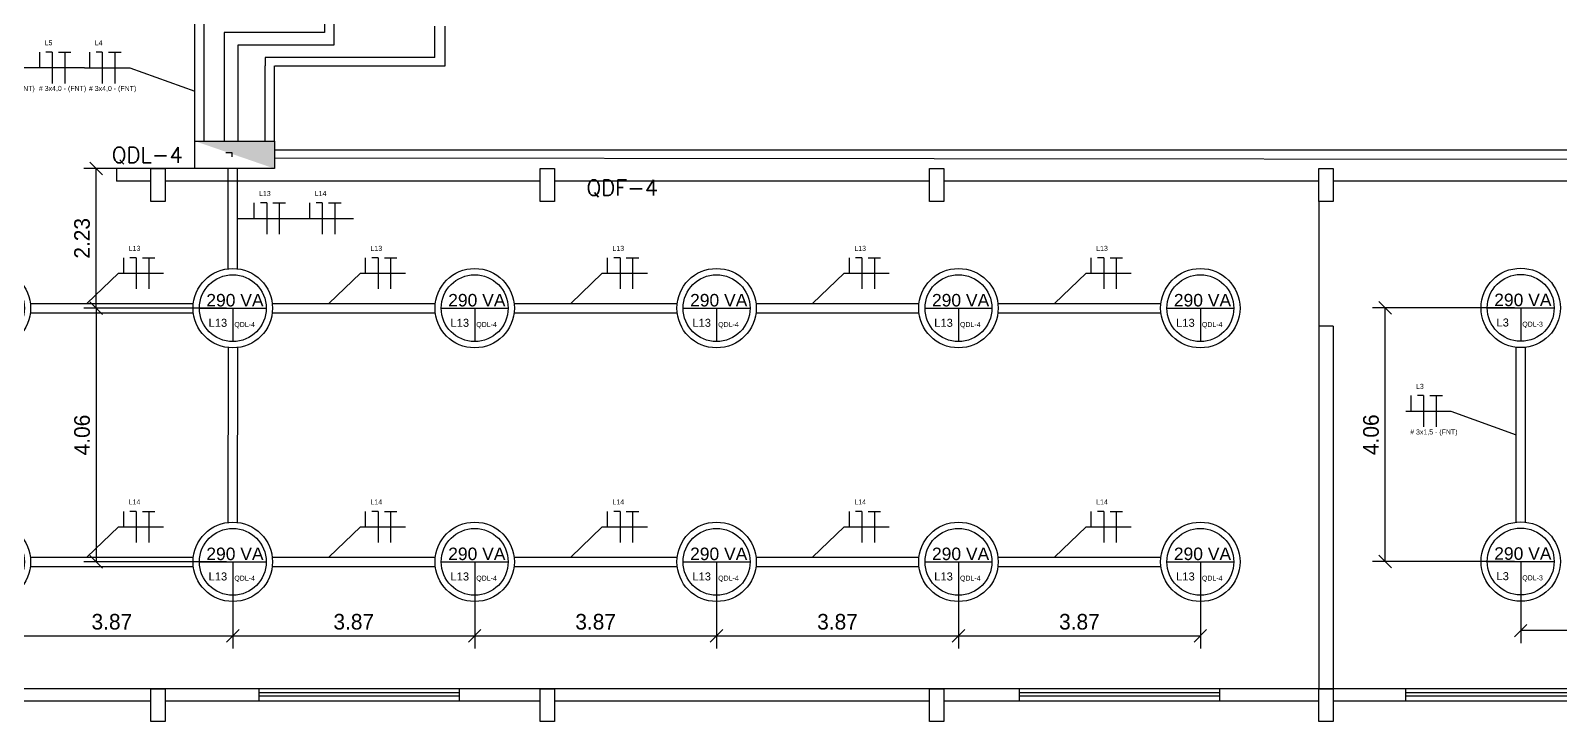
# Model space of a CAD drawing. Extents: x 196 to 343, y -52 to 135.
# Drawn here: x 290.96 to 315.43, y 13.47 to 24.53 of the extents above; entities that cross this region are included whole.
import ezdxf

# ---------------------------------------------------------------- set-up
doc = ezdxf.new("R2010")
doc.units = 0
doc.header["$MEASUREMENT"] = 0
doc.layers.get('0').update_dxf_attribs({"linetype": 'CONTINUOUS'})
doc.layers.get('DEFPOINTS').update_dxf_attribs({"linetype": 'CONTINUOUS'})
for name, color, linetype in [('_ARQ', 5, 'CONTINUOUS'), ('_ARQ-TEXTO', 4, 'CONTINUOUS'), ('_ELT-Eletrocalhas', 9, 'CONTINUOUS'), ('_ELT-Eletroduto', 7, 'CONTINUOUS'), ('_ELT-LUMINÁRIA', 2, 'CONTINUOUS'), ('_ELT-PONTO', 2, 'CONTINUOUS'), ('ELET_FIAÇÃO', 1, 'CONTINUOUS')]:
    doc.layers.add(name, color=color, linetype=linetype)
doc.styles.add('ARIAL', font='arial.ttf')
doc.styles.add('ROMANS', font='romans')
doc.dimstyles.new('LUMINOTECNICO', dxfattribs={"dimscale": 0, "dimtxt": 0.25, "dimasz": 0.2, "dimexe": 0.2, "dimexo": 0.1, "dimgap": 0.1, "dimtad": 1, "dimdsep": 46, "dimtxsty": 'Standard', "dimblk1": 'OBLIQUE', "dimblk2": 'OBLIQUE', "dimsah": 1, "dimcen": 0.2, "dimadec": 1, "dimazin": 0, "dimtfac": 1, "dimtmove": 0, "dimatfit": 3, "dimldrblk": 'OBLIQUE', "dimfxl": 1, "dimtolj": 1, "dimtzin": 0, "dimarcsym": 0})

# ---------------------------------------------------------------- blocks, each defined once
blk = doc.blocks.new('Lum_VSódio')
at = {"layer": '_ELT-LUMINÁRIA', "linetype": 'Continuous'}
for points in [[(-0.535, 0), (0, 0), (0.535, 0)], [(0, 0), (0, -0.535)]]:
    blk.add_lwpolyline(points, dxfattribs=at)
for radius in [0.635, 0.535]:
    blk.add_circle((0, 0), radius, dxfattribs=at)
at = {"layer": '_ELT-LUMINÁRIA', "linetype": 'Continuous', "style": 'ARIAL'}
for tag, p, height in [('P', (-0.424, 0.028), 0.2), ('C', (-0.388, -0.298), 0.128), ('A', (0.025, -0.301), 0.08)]:
    blk.add_attdef(tag, p, '', height=height, dxfattribs=at)
blk = doc.blocks.new('FIACAO_BANHEIRO')
at = {"layer": 'ELET_FIAÇÃO', "linetype": 'Continuous'}
for p, q in [((-1.679, 0.375), (-1.679, 0.625)), ((-1.479, 0.625), (-1.579, 0.625)), ((-1.479, 0.625), (-1.479, 0.125)), ((-1.379, 0.625), (-1.179, 0.625)), ((-1.279, 0.625), (-1.279, 0.125))]:
    blk.add_line(p, q, dxfattribs=at)
at = {"layer": 'ELET_FIAÇÃO', "color": 7, "linetype": 'Continuous'}
for points in [[(-1.763, 0.375), (-1.041, 0.375)], [(-1.041, 0.375), (0, 0)]]:
    blk.add_lwpolyline(points, dxfattribs=at)
at = {"layer": 'ELET_FIAÇÃO', "color": 7, "linetype": 'Continuous', "style": 'ARIAL'}
for tag, p in [('C', (-1.6, 0.734)), ('B', (-1.693, 0.004))]:
    blk.add_attdef(tag, p, '', height=0.08, dxfattribs=at)
blk = doc.blocks.new('_OBLIQUE')
at = {"color": 0, "linetype": 'ByBlock'}
blk.add_line((-0.5, -0.5), (0.5, 0.5), dxfattribs=at)
blk = doc.blocks.new('*D75')
at = {"layer": '_ELT-Eletroduto', "color": 0, "linetype": 'Continuous', "lineweight": -2, "transparency": 16777216}
for p, q in [((320.4, 16.686), (320.4, 14.723)), ((314.8, 15.929), (314.8, 14.723)), ((320.4, 14.923), (314.8, 14.923))]:
    blk.add_line(p, q, dxfattribs=at)
at = {"layer": 'DEFPOINTS', "color": 0, "linetype": 'Continuous', "transparency": 16777216}
for p in [(320.4, 16.786), (314.8, 16.029), (314.8, 14.923)]:
    blk.add_point(p, dxfattribs=at)
at = {"layer": '_ELT-Eletroduto', "color": 0, "linetype": 'Continuous', "lineweight": -2, "transparency": 16777216, "xscale": 0.2, "yscale": 0.2, "zscale": 0.2, "rotation": 180}
blk.add_blockref('_OBLIQUE', (314.8, 14.923), dxfattribs=at)
at = {"layer": '_ELT-Eletroduto', "color": 0, "linetype": 'Continuous', "lineweight": -2, "transparency": 16777216, "xscale": 0.2, "yscale": 0.2, "zscale": 0.2}
blk.add_blockref('_OBLIQUE', (320.4, 14.923), dxfattribs=at)
at = {"layer": '_ELT-Eletroduto', "color": 0, "linetype": 'Continuous', "transparency": 16777216, "insert": (317.6, 15.148), "char_height": 0.25, "attachment_point": 5}
blk.add_mtext('\\A1;5.6', dxfattribs=at)
blk = doc.blocks.new('*D76')
at = {"layer": '_ELT-Eletroduto', "color": 0, "linetype": 'Continuous', "lineweight": -2, "transparency": 16777216}
for p, q in [((314.7, 20.089), (312.43, 20.089)), ((312.63, 16.029), (312.63, 20.089)), ((314.7, 16.029), (312.43, 16.029))]:
    blk.add_line(p, q, dxfattribs=at)
at = {"layer": 'DEFPOINTS', "color": 0, "linetype": 'Continuous', "transparency": 16777216}
for p in [(312.63, 20.089), (314.8, 20.089), (314.8, 16.029)]:
    blk.add_point(p, dxfattribs=at)
at = {"layer": '_ELT-Eletroduto', "color": 0, "linetype": 'Continuous', "lineweight": -2, "transparency": 16777216, "xscale": 0.2, "yscale": 0.2, "zscale": 0.2}
for p, rotation in [((312.63, 20.089), 90), ((312.63, 16.029), 270)]:
    blk.add_blockref('_OBLIQUE', p, dxfattribs=dict(at, rotation=rotation))
at = {"layer": '_ELT-Eletroduto', "color": 0, "linetype": 'Continuous', "transparency": 16777216, "insert": (312.405, 18.059), "char_height": 0.25, "attachment_point": 5, "rotation": 90}
blk.add_mtext('\\A1;4.06', dxfattribs=at)
blk = doc.blocks.new('FIACAO_ELETRO')
at = {"layer": 'ELET_FIAÇÃO', "linetype": 'Continuous'}
for p, q in [((0.589, 0.483), (0.589, 0.733)), ((0.789, 0.733), (0.689, 0.733)), ((0.789, 0.733), (0.789, 0.233)), ((0.889, 0.733), (1.089, 0.733)), ((0.989, 0.733), (0.989, 0.233))]:
    blk.add_line(p, q, dxfattribs=at)
at = {"layer": 'ELET_FIAÇÃO', "color": 7, "linetype": 'Continuous'}
for points in [[(0.505, 0.483), (0, 0)], [(0.505, 0.483), (1.227, 0.483)]]:
    blk.add_lwpolyline(points, dxfattribs=at)
at = {"layer": 'ELET_FIAÇÃO', "color": 7, "linetype": 'Continuous', "style": 'ARIAL'}
for tag, p in [('C', (0.668, 0.843)), ('B', (0.575, 0.113))]:
    blk.add_attdef(tag, p, '', height=0.08, dxfattribs=at)
blk = doc.blocks.new('Fiação_FNT_antiga')
at = {"layer": 'ELET_FIAÇÃO', "linetype": 'Continuous'}
for p, q in [((-0.2, 0), (-0.2, 0.25)), ((0, 0.25), (-0.1, 0.25)), ((0, 0.25), (0, -0.25)), ((0.1, 0.25), (0.3, 0.25)), ((0.2, 0.25), (0.2, -0.25))]:
    blk.add_line(p, q, dxfattribs=at)
at = {"layer": 'ELET_FIAÇÃO', "color": 7, "linetype": 'Continuous', "style": 'ARIAL'}
for tag, p in [('C', (-0.121, 0.36)), ('B', (-0.214, -0.37))]:
    blk.add_attdef(tag, p, '', height=0.08, dxfattribs=at)
blk = doc.blocks.new('*D86')
at = {"layer": '_ELT-Eletrocalhas', "color": 0, "linetype": 'Continuous', "lineweight": -2, "transparency": 16777216}
for p, q in [((294.094, 22.319), (291.808, 22.319)), ((292.008, 20.084), (292.008, 22.319)), ((294.094, 20.084), (291.808, 20.084))]:
    blk.add_line(p, q, dxfattribs=at)
at = {"layer": 'DEFPOINTS', "color": 0, "linetype": 'Continuous', "transparency": 16777216}
for p in [(292.008, 22.319), (294.194, 22.319), (294.194, 20.084)]:
    blk.add_point(p, dxfattribs=at)
at = {"layer": '_ELT-Eletrocalhas', "color": 0, "linetype": 'Continuous', "lineweight": -2, "transparency": 16777216, "xscale": 0.2, "yscale": 0.2, "zscale": 0.2}
for p, rotation in [((292.008, 22.319), 90), ((292.008, 20.084), 270)]:
    blk.add_blockref('_OBLIQUE', p, dxfattribs=dict(at, rotation=rotation))
at = {"layer": '_ELT-Eletrocalhas', "color": 0, "linetype": 'Continuous', "transparency": 16777216, "insert": (291.783, 21.202), "char_height": 0.25, "attachment_point": 5, "rotation": 90}
blk.add_mtext('\\A1;2.23', dxfattribs=at)
blk = doc.blocks.new('*D87')
at = {"layer": '_ELT-Eletrocalhas', "color": 0, "linetype": 'Continuous', "lineweight": -2, "transparency": 16777216}
for p, q in [((294.094, 20.084), (291.808, 20.084)), ((292.008, 20.084), (292.008, 16.024)), ((294.094, 16.024), (291.808, 16.024))]:
    blk.add_line(p, q, dxfattribs=at)
at = {"layer": 'DEFPOINTS', "color": 0, "linetype": 'Continuous', "transparency": 16777216}
for p in [(294.194, 20.084), (292.008, 16.024), (294.194, 16.024)]:
    blk.add_point(p, dxfattribs=at)
at = {"layer": '_ELT-Eletrocalhas', "color": 0, "linetype": 'Continuous', "lineweight": -2, "transparency": 16777216, "xscale": 0.2, "yscale": 0.2, "zscale": 0.2}
for p, rotation in [((292.008, 20.084), 90), ((292.008, 16.024), 270)]:
    blk.add_blockref('_OBLIQUE', p, dxfattribs=dict(at, rotation=rotation))
at = {"layer": '_ELT-Eletrocalhas', "color": 0, "linetype": 'Continuous', "transparency": 16777216, "insert": (291.783, 18.054), "char_height": 0.25, "attachment_point": 5, "rotation": 90}
blk.add_mtext('\\A1;4.06', dxfattribs=at)
blk = doc.blocks.new('*D88')
at = {"layer": '_ELT-Eletrocalhas', "color": 0, "linetype": 'Continuous', "lineweight": -2, "transparency": 16777216}
for p, q in [((294.194, 15.924), (294.194, 14.639)), ((298.064, 15.924), (298.064, 14.639)), ((294.194, 14.839), (298.064, 14.839))]:
    blk.add_line(p, q, dxfattribs=at)
at = {"layer": 'DEFPOINTS', "color": 0, "linetype": 'Continuous', "transparency": 16777216}
for p in [(294.194, 16.024), (298.064, 16.024), (298.064, 14.839)]:
    blk.add_point(p, dxfattribs=at)
at = {"layer": '_ELT-Eletrocalhas', "color": 0, "linetype": 'Continuous', "lineweight": -2, "transparency": 16777216, "xscale": 0.2, "yscale": 0.2, "zscale": 0.2, "rotation": 180}
blk.add_blockref('_OBLIQUE', (294.194, 14.839), dxfattribs=at)
at = {"layer": '_ELT-Eletrocalhas', "color": 0, "linetype": 'Continuous', "lineweight": -2, "transparency": 16777216, "xscale": 0.2, "yscale": 0.2, "zscale": 0.2}
blk.add_blockref('_OBLIQUE', (298.064, 14.839), dxfattribs=at)
at = {"layer": '_ELT-Eletrocalhas', "color": 0, "linetype": 'Continuous', "transparency": 16777216, "insert": (296.129, 15.064), "char_height": 0.25, "attachment_point": 5}
blk.add_mtext('\\A1;3.87', dxfattribs=at)
blk = doc.blocks.new('*D89')
at = {"layer": '_ELT-Eletrocalhas', "color": 0, "linetype": 'Continuous', "lineweight": -2, "transparency": 16777216}
for p, q in [((298.064, 15.924), (298.064, 14.639)), ((301.934, 15.924), (301.934, 14.639)), ((298.064, 14.839), (301.934, 14.839))]:
    blk.add_line(p, q, dxfattribs=at)
at = {"layer": 'DEFPOINTS', "color": 0, "linetype": 'Continuous', "transparency": 16777216}
for p in [(298.064, 16.024), (301.934, 16.024), (301.934, 14.839)]:
    blk.add_point(p, dxfattribs=at)
at = {"layer": '_ELT-Eletrocalhas', "color": 0, "linetype": 'Continuous', "lineweight": -2, "transparency": 16777216, "xscale": 0.2, "yscale": 0.2, "zscale": 0.2, "rotation": 180}
blk.add_blockref('_OBLIQUE', (298.064, 14.839), dxfattribs=at)
at = {"layer": '_ELT-Eletrocalhas', "color": 0, "linetype": 'Continuous', "lineweight": -2, "transparency": 16777216, "xscale": 0.2, "yscale": 0.2, "zscale": 0.2}
blk.add_blockref('_OBLIQUE', (301.934, 14.839), dxfattribs=at)
at = {"layer": '_ELT-Eletrocalhas', "color": 0, "linetype": 'Continuous', "transparency": 16777216, "insert": (299.999, 15.064), "char_height": 0.25, "attachment_point": 5}
blk.add_mtext('\\A1;3.87', dxfattribs=at)
blk = doc.blocks.new('*D90')
at = {"layer": '_ELT-Eletrocalhas', "color": 0, "linetype": 'Continuous', "lineweight": -2, "transparency": 16777216}
for p, q in [((301.934, 15.924), (301.934, 14.639)), ((305.804, 15.924), (305.804, 14.639)), ((301.934, 14.839), (305.804, 14.839))]:
    blk.add_line(p, q, dxfattribs=at)
at = {"layer": 'DEFPOINTS', "color": 0, "linetype": 'Continuous', "transparency": 16777216}
for p in [(301.934, 16.024), (305.804, 16.024), (305.804, 14.839)]:
    blk.add_point(p, dxfattribs=at)
at = {"layer": '_ELT-Eletrocalhas', "color": 0, "linetype": 'Continuous', "lineweight": -2, "transparency": 16777216, "xscale": 0.2, "yscale": 0.2, "zscale": 0.2, "rotation": 180}
blk.add_blockref('_OBLIQUE', (301.934, 14.839), dxfattribs=at)
at = {"layer": '_ELT-Eletrocalhas', "color": 0, "linetype": 'Continuous', "lineweight": -2, "transparency": 16777216, "xscale": 0.2, "yscale": 0.2, "zscale": 0.2}
blk.add_blockref('_OBLIQUE', (305.804, 14.839), dxfattribs=at)
at = {"layer": '_ELT-Eletrocalhas', "color": 0, "linetype": 'Continuous', "transparency": 16777216, "insert": (303.869, 15.064), "char_height": 0.25, "attachment_point": 5}
blk.add_mtext('\\A1;3.87', dxfattribs=at)
blk = doc.blocks.new('*D91')
at = {"layer": '_ELT-Eletrocalhas', "color": 0, "linetype": 'Continuous', "lineweight": -2, "transparency": 16777216}
for p, q in [((305.804, 15.924), (305.804, 14.639)), ((309.674, 15.924), (309.674, 14.639)), ((305.804, 14.839), (309.674, 14.839))]:
    blk.add_line(p, q, dxfattribs=at)
at = {"layer": 'DEFPOINTS', "color": 0, "linetype": 'Continuous', "transparency": 16777216}
for p in [(305.804, 16.024), (309.674, 16.024), (309.674, 14.839)]:
    blk.add_point(p, dxfattribs=at)
at = {"layer": '_ELT-Eletrocalhas', "color": 0, "linetype": 'Continuous', "lineweight": -2, "transparency": 16777216, "xscale": 0.2, "yscale": 0.2, "zscale": 0.2, "rotation": 180}
blk.add_blockref('_OBLIQUE', (305.804, 14.839), dxfattribs=at)
at = {"layer": '_ELT-Eletrocalhas', "color": 0, "linetype": 'Continuous', "lineweight": -2, "transparency": 16777216, "xscale": 0.2, "yscale": 0.2, "zscale": 0.2}
blk.add_blockref('_OBLIQUE', (309.674, 14.839), dxfattribs=at)
at = {"layer": '_ELT-Eletrocalhas', "color": 0, "linetype": 'Continuous', "transparency": 16777216, "insert": (307.739, 15.064), "char_height": 0.25, "attachment_point": 5}
blk.add_mtext('\\A1;3.87', dxfattribs=at)
blk = doc.blocks.new('*D92')
at = {"layer": '_ELT-Eletrocalhas', "color": 0, "linetype": 'Continuous', "lineweight": -2, "transparency": 16777216}
for p, q in [((290.324, 15.924), (290.324, 14.639)), ((294.194, 15.924), (294.194, 14.639)), ((290.324, 14.839), (294.194, 14.839))]:
    blk.add_line(p, q, dxfattribs=at)
at = {"layer": 'DEFPOINTS', "color": 0, "linetype": 'Continuous', "transparency": 16777216}
for p in [(290.324, 16.024), (294.194, 16.024), (294.194, 14.839)]:
    blk.add_point(p, dxfattribs=at)
at = {"layer": '_ELT-Eletrocalhas', "color": 0, "linetype": 'Continuous', "lineweight": -2, "transparency": 16777216, "xscale": 0.2, "yscale": 0.2, "zscale": 0.2, "rotation": 180}
blk.add_blockref('_OBLIQUE', (290.324, 14.839), dxfattribs=at)
at = {"layer": '_ELT-Eletrocalhas', "color": 0, "linetype": 'Continuous', "lineweight": -2, "transparency": 16777216, "xscale": 0.2, "yscale": 0.2, "zscale": 0.2}
blk.add_blockref('_OBLIQUE', (294.194, 14.839), dxfattribs=at)
at = {"layer": '_ELT-Eletrocalhas', "color": 0, "linetype": 'Continuous', "transparency": 16777216, "insert": (292.259, 15.064), "char_height": 0.25, "attachment_point": 5}
blk.add_mtext('\\A1;3.87', dxfattribs=at)

msp = doc.modelspace()

# ---------------------------------------------------------------- hatches: boundary and pattern name
at = {"layer": '_ELT-PONTO', "linetype": 'Continuous'}
msp.add_hatch(color=256, dxfattribs=at).paths.add_polyline_path([(293.585, 22.759), (294.859, 22.319), (294.859, 22.759)])

# ---------------------------------------------------------------- linework, layer by layer
at = {"layer": '_ARQ', "linetype": 'Continuous'}
for p, q in [((292.334, 22.319), (292.334, 22.119)), ((292.334, 22.319), (292.334, 22.119)), ((311.57, 21.794), (311.57, 13.994)), ((311.8, 19.794), (311.57, 19.794)), ((311.8, 19.794), (311.8, 13.994))]:
    msp.add_line(p, q, dxfattribs=at)
at = {"layer": '_ARQ'}
for p, q in [((292.883, 22.119), (292.334, 22.119)), ((292.883, 22.119), (292.334, 22.119)), ((299.112, 22.119), (293.112, 22.119)), ((299.112, 22.119), (293.112, 22.119)), ((305.341, 22.119), (299.341, 22.119)), ((305.341, 22.119), (299.341, 22.119)), ((311.57, 22.119), (305.57, 22.119)), ((311.57, 22.119), (305.57, 22.119)), ((317.8, 22.119), (311.8, 22.119)), ((327.6, 13.994), (274.424, 13.994)), ((294.618, 13.794), (294.618, 13.997)), ((297.818, 13.997), (297.818, 13.794)), ((306.782, 13.794), (306.782, 13.997)), ((309.982, 13.997), (309.982, 13.794)), ((312.963, 13.794), (312.963, 13.997)), ((292.883, 13.794), (286.883, 13.794)), ((299.112, 13.794), (293.112, 13.794)), ((294.618, 13.932), (297.815, 13.932)), ((294.618, 13.879), (297.815, 13.879)), ((305.341, 13.794), (299.341, 13.794)), ((311.57, 13.794), (305.57, 13.794)), ((306.782, 13.932), (309.979, 13.932)), ((306.782, 13.879), (309.979, 13.879)), ((317.797, 13.794), (311.8, 13.794)), ((312.963, 13.932), (316.16, 13.932)), ((312.963, 13.879), (316.16, 13.879))]:
    msp.add_line(p, q, dxfattribs=at)
for points in [[(293.112, 22.319), (293.112, 21.794), (292.883, 21.794), (292.883, 22.319)], [(293.112, 22.319), (293.112, 21.794), (292.883, 21.794), (292.883, 22.319)], [(299.341, 22.319), (299.341, 21.794), (299.112, 21.794), (299.112, 22.319)], [(299.341, 22.319), (299.341, 21.794), (299.112, 21.794), (299.112, 22.319)], [(305.57, 22.319), (305.57, 21.794), (305.341, 21.794), (305.341, 22.319)], [(305.57, 22.319), (305.57, 21.794), (305.341, 21.794), (305.341, 22.319)], [(311.8, 22.319), (311.8, 21.794), (311.57, 21.794), (311.57, 22.319)], [(311.8, 22.319), (311.8, 21.794), (311.57, 21.794), (311.57, 22.319)], [(293.112, 13.994), (293.112, 13.47), (292.883, 13.47), (292.883, 13.994)], [(299.341, 13.994), (299.341, 13.47), (299.112, 13.47), (299.112, 13.994)], [(305.57, 13.994), (305.57, 13.47), (305.341, 13.47), (305.341, 13.994)], [(311.8, 13.994), (311.8, 13.47), (311.57, 13.47), (311.57, 13.994)]]:
    msp.add_lwpolyline(points, close=True, dxfattribs=at)
at = {"layer": '_ELT-Eletrocalhas'}
for p, q in [((295.662, 51.142), (295.662, 24.495)), ((295.812, 51.142), (295.812, 24.295)), ((293.585, 22.759), (293.585, 25.02)), ((293.735, 22.759), (293.735, 25.02)), ((294.713, 22.759), (294.713, 23.961)), ((294.863, 22.759), (294.863, 23.961)), ((294.115, 22.316), (294.115, 20.72)), ((294.265, 22.316), (294.265, 20.72)), ((290.959, 20.159), (293.558, 20.159)), ((294.819, 20.159), (297.428, 20.159)), ((298.699, 20.159), (301.298, 20.159)), ((302.569, 20.159), (305.168, 20.159)), ((306.439, 20.159), (309.038, 20.159)), ((290.959, 20.009), (293.558, 20.009)), ((294.819, 20.009), (297.428, 20.009)), ((298.699, 20.009), (301.298, 20.009)), ((302.569, 20.009), (305.168, 20.009)), ((306.439, 20.009), (309.038, 20.009)), ((294.119, 19.449), (294.115, 16.66)), ((294.269, 19.449), (294.265, 16.66)), ((314.725, 16.664), (314.725, 19.454)), ((314.875, 16.664), (314.875, 19.454)), ((290.959, 16.099), (293.558, 16.099)), ((290.959, 15.949), (293.558, 15.949)), ((294.819, 16.099), (297.428, 16.099)), ((294.819, 15.949), (297.428, 15.949)), ((298.699, 16.099), (301.298, 16.099)), ((298.699, 15.949), (301.298, 15.949)), ((302.569, 16.099), (305.168, 16.099)), ((302.569, 15.949), (305.168, 15.949)), ((306.439, 16.099), (309.038, 16.099)), ((306.439, 15.949), (309.038, 15.949))]:
    msp.add_line(p, q, dxfattribs=at)
at = {"layer": '_ELT-Eletrocalhas', "linetype": 'Continuous'}
for p, q in [((295.662, 24.495), (294.058, 24.495)), ((294.058, 24.495), (294.058, 22.759)), ((297.428, 24.099), (297.428, 24.596)), ((297.591, 23.961), (297.591, 24.596)), ((295.812, 24.295), (294.273, 24.295)), ((294.273, 24.295), (294.273, 22.759)), ((297.428, 24.099), (294.713, 24.099)), ((294.713, 24.099), (294.713, 23.961)), ((291.822, 23.932), (289.005, 23.932)), ((294.866, 23.961), (297.591, 23.961))]:
    msp.add_line(p, q, dxfattribs=at)
at = {"layer": '_ELT-Eletrocalhas', "color": 6}
for p, q in [((294.863, 22.619), (317.473, 22.619)), ((294.863, 22.489), (317.623, 22.469))]:
    msp.add_line(p, q, dxfattribs=at)
at = {"layer": '_ELT-Eletrocalhas'}
for points in [[(294.047, 22.759), (294.107, 22.759)], [(294.184, 22.509), (294.184, 22.569), (294.081, 22.569)]]:
    msp.add_lwpolyline(points, dxfattribs=at)
at = {"layer": '_ELT-Eletroduto', "linetype": 'Continuous'}
msp.add_line((294.265, 21.519), (296.126, 21.518), dxfattribs=at)
at = {"layer": '_ELT-PONTO', "linetype": 'Continuous'}
msp.add_lwpolyline([(294.859, 22.759), (294.859, 22.319), (293.585, 22.319), (293.585, 22.759)], close=True, dxfattribs=at)

# ---------------------------------------------------------------- block references
at = {"layer": '_ELT-Eletrocalhas', "linetype": 'Continuous'}
for p, values in [((290.481, 23.932), {'C': 'L6', 'B': '# 3x4,0 - (FNT)'}), ((291.305, 23.932), {'C': 'L5', 'B': '# 3x4,0 - (FNT)'})]:
    msp.add_blockref('Fiação_FNT_antiga', p, dxfattribs=at).add_auto_attribs(values)
ref = msp.add_blockref('FIACAO_ELETRO', (291.86, 20.159), dxfattribs=at)
ref.add_attrib('C', 'L13', (292.528, 21.002), dxfattribs={"layer": 'ELET_FIAÇÃO', "color": 7, "linetype": 'Continuous', "height": 0.08, "style": 'ARIAL'})
ref = msp.add_blockref('FIACAO_ELETRO', (295.73, 20.159), dxfattribs=at)
ref.add_attrib('C', 'L13', (296.398, 21.002), dxfattribs={"layer": 'ELET_FIAÇÃO', "color": 7, "linetype": 'Continuous', "height": 0.08, "style": 'ARIAL'})
ref = msp.add_blockref('FIACAO_ELETRO', (299.6, 20.159), dxfattribs=at)
ref.add_attrib('C', 'L13', (300.268, 21.002), dxfattribs={"layer": 'ELET_FIAÇÃO', "color": 7, "linetype": 'Continuous', "height": 0.08, "style": 'ARIAL'})
ref = msp.add_blockref('FIACAO_ELETRO', (303.47, 20.159), dxfattribs=at)
ref.add_attrib('C', 'L13', (304.138, 21.002), dxfattribs={"layer": 'ELET_FIAÇÃO', "color": 7, "linetype": 'Continuous', "height": 0.08, "style": 'ARIAL'})
ref = msp.add_blockref('FIACAO_ELETRO', (307.34, 20.159), dxfattribs=at)
ref.add_attrib('C', 'L13', (308.008, 21.002), dxfattribs={"layer": 'ELET_FIAÇÃO', "color": 7, "linetype": 'Continuous', "height": 0.08, "style": 'ARIAL'})
ref = msp.add_blockref('FIACAO_ELETRO', (291.86, 16.099), dxfattribs=at)
ref.add_attrib('C', 'L14', (292.528, 16.942), dxfattribs={"layer": 'ELET_FIAÇÃO', "color": 7, "linetype": 'Continuous', "height": 0.08, "style": 'ARIAL'})
ref = msp.add_blockref('FIACAO_ELETRO', (295.73, 16.099), dxfattribs=at)
ref.add_attrib('C', 'L14', (296.398, 16.942), dxfattribs={"layer": 'ELET_FIAÇÃO', "color": 7, "linetype": 'Continuous', "height": 0.08, "style": 'ARIAL'})
ref = msp.add_blockref('FIACAO_ELETRO', (299.6, 16.099), dxfattribs=at)
ref.add_attrib('C', 'L14', (300.268, 16.942), dxfattribs={"layer": 'ELET_FIAÇÃO', "color": 7, "linetype": 'Continuous', "height": 0.08, "style": 'ARIAL'})
ref = msp.add_blockref('FIACAO_ELETRO', (303.47, 16.099), dxfattribs=at)
ref.add_attrib('C', 'L14', (304.138, 16.942), dxfattribs={"layer": 'ELET_FIAÇÃO', "color": 7, "linetype": 'Continuous', "height": 0.08, "style": 'ARIAL'})
ref = msp.add_blockref('FIACAO_ELETRO', (307.34, 16.099), dxfattribs=at)
ref.add_attrib('C', 'L14', (308.008, 16.942), dxfattribs={"layer": 'ELET_FIAÇÃO', "color": 7, "linetype": 'Continuous', "height": 0.08, "style": 'ARIAL'})
at = {"layer": '_ELT-Eletroduto', "linetype": 'Continuous'}
ref = msp.add_blockref('Fiação_FNT_antiga', (294.736, 21.519), dxfattribs=at)
ref.add_attrib('C', 'L13', (294.614, 21.879), dxfattribs={"layer": 'ELET_FIAÇÃO', "color": 7, "linetype": 'Continuous', "height": 0.08, "style": 'ARIAL'})
ref = msp.add_blockref('Fiação_FNT_antiga', (295.626, 21.519), dxfattribs=at)
ref.add_attrib('C', 'L14', (295.505, 21.879), dxfattribs={"layer": 'ELET_FIAÇÃO', "color": 7, "linetype": 'Continuous', "height": 0.08, "style": 'ARIAL'})
at = {"layer": '_ELT-LUMINÁRIA', "linetype": 'Continuous'}
for p, values in [((290.324, 20.084), {'P': '290 VA', 'C': 'L13', 'A': 'QDL-4'}), ((294.194, 20.084), {'P': '290 VA', 'C': 'L13', 'A': 'QDL-4'}), ((298.064, 20.084), {'P': '290 VA', 'C': 'L13', 'A': 'QDL-4'}), ((301.934, 20.084), {'P': '290 VA', 'C': 'L13', 'A': 'QDL-4'}), ((305.804, 20.084), {'P': '290 VA', 'C': 'L13', 'A': 'QDL-4'}), ((309.674, 20.084), {'P': '290 VA', 'C': 'L13', 'A': 'QDL-4'}), ((314.8, 20.089), {'P': '290 VA', 'C': 'L3', 'A': 'QDL-3'}), ((290.324, 16.024), {'P': '290 VA', 'C': 'L13', 'A': 'QDL-4'}), ((294.194, 16.024), {'P': '290 VA', 'C': 'L13', 'A': 'QDL-4'}), ((298.064, 16.024), {'P': '290 VA', 'C': 'L13', 'A': 'QDL-4'}), ((301.934, 16.024), {'P': '290 VA', 'C': 'L13', 'A': 'QDL-4'}), ((305.804, 16.024), {'P': '290 VA', 'C': 'L13', 'A': 'QDL-4'}), ((309.674, 16.024), {'P': '290 VA', 'C': 'L13', 'A': 'QDL-4'}), ((314.8, 16.029), {'P': '290 VA', 'C': 'L3', 'A': 'QDL-3'})]:
    msp.add_blockref('Lum_VSódio', p, dxfattribs=at).add_auto_attribs(values)
at = {"layer": 'ELET_FIAÇÃO'}
for p, values in [((293.585, 23.557), {'C': 'L4', 'B': '# 3x4,0 - (FNT)'}), ((314.725, 18.059), {'C': 'L3', 'B': '# 3x1,5 - (FNT)'})]:
    msp.add_blockref('FIACAO_BANHEIRO', p, dxfattribs=at).add_auto_attribs(values)

# ---------------------------------------------------------------- texts
at = {"layer": '_ARQ-TEXTO', "style": 'ROMANS'}
for s, p in [('QDL-4', (292.257, 22.413)), ('QDF-4', (299.852, 21.886))]:
    msp.add_text(s, height=0.25, dxfattribs=at).set_placement(p)

# ---------------------------------------------------------------- dimensions: what is measured, and where the dimension line sits
at = {"layer": '_ELT-Eletrocalhas', "linetype": 'Continuous'}
for base, p1, p2, picture, middle in [((292.0085, 22.3189), (294.1935, 20.0844), (294.1935, 22.3189), '*D86', (291.7835, 21.2017)), ((292.008, 16.024), (294.194, 20.084), (294.194, 16.024), '*D87', (291.783, 18.054))]:
    dim = msp.add_linear_dim(base=base, p1=p1, p2=p2, angle=90, dimstyle='LUMINOTECNICO', override={"dimscale": 1}, dxfattribs=at)
    dim.commit()
    dim.dimension.update_dxf_attribs({"geometry": picture, "text_midpoint": middle})
for base, p1, p2, picture, middle in [((294.194, 14.839), (290.324, 16.024), (294.194, 16.024), '*D92', (292.259, 15.064)), ((298.064, 14.839), (294.194, 16.024), (298.064, 16.024), '*D88', (296.129, 15.064)), ((301.934, 14.839), (298.064, 16.024), (301.934, 16.024), '*D89', (299.999, 15.064)), ((305.804, 14.839), (301.934, 16.024), (305.804, 16.024), '*D90', (303.869, 15.064)), ((309.674, 14.839), (305.804, 16.024), (309.674, 16.024), '*D91', (307.739, 15.064))]:
    dim = msp.add_linear_dim(base=base, p1=p1, p2=p2, dimstyle='LUMINOTECNICO', override={"dimscale": 1}, dxfattribs=at)
    dim.commit()
    dim.dimension.update_dxf_attribs({"geometry": picture, "text_midpoint": middle})
at = {"layer": '_ELT-Eletroduto', "linetype": 'Continuous'}
dim = msp.add_linear_dim(base=(312.63, 20.089), p1=(314.8, 16.029), p2=(314.8, 20.089), angle=90, dimstyle='LUMINOTECNICO', override={"dimscale": 1}, dxfattribs=at)
dim.commit()
dim.dimension.update_dxf_attribs({"geometry": '*D76', "text_midpoint": (312.405, 18.059)})
dim = msp.add_linear_dim(base=(314.8, 14.923), p1=(320.4, 16.786), p2=(314.8, 16.029), dimstyle='LUMINOTECNICO', override={"dimscale": 1}, dxfattribs=at)
dim.commit()
dim.dimension.update_dxf_attribs({"geometry": '*D75', "text_midpoint": (317.6, 15.148)})

doc.saveas('drawing.dxf')
